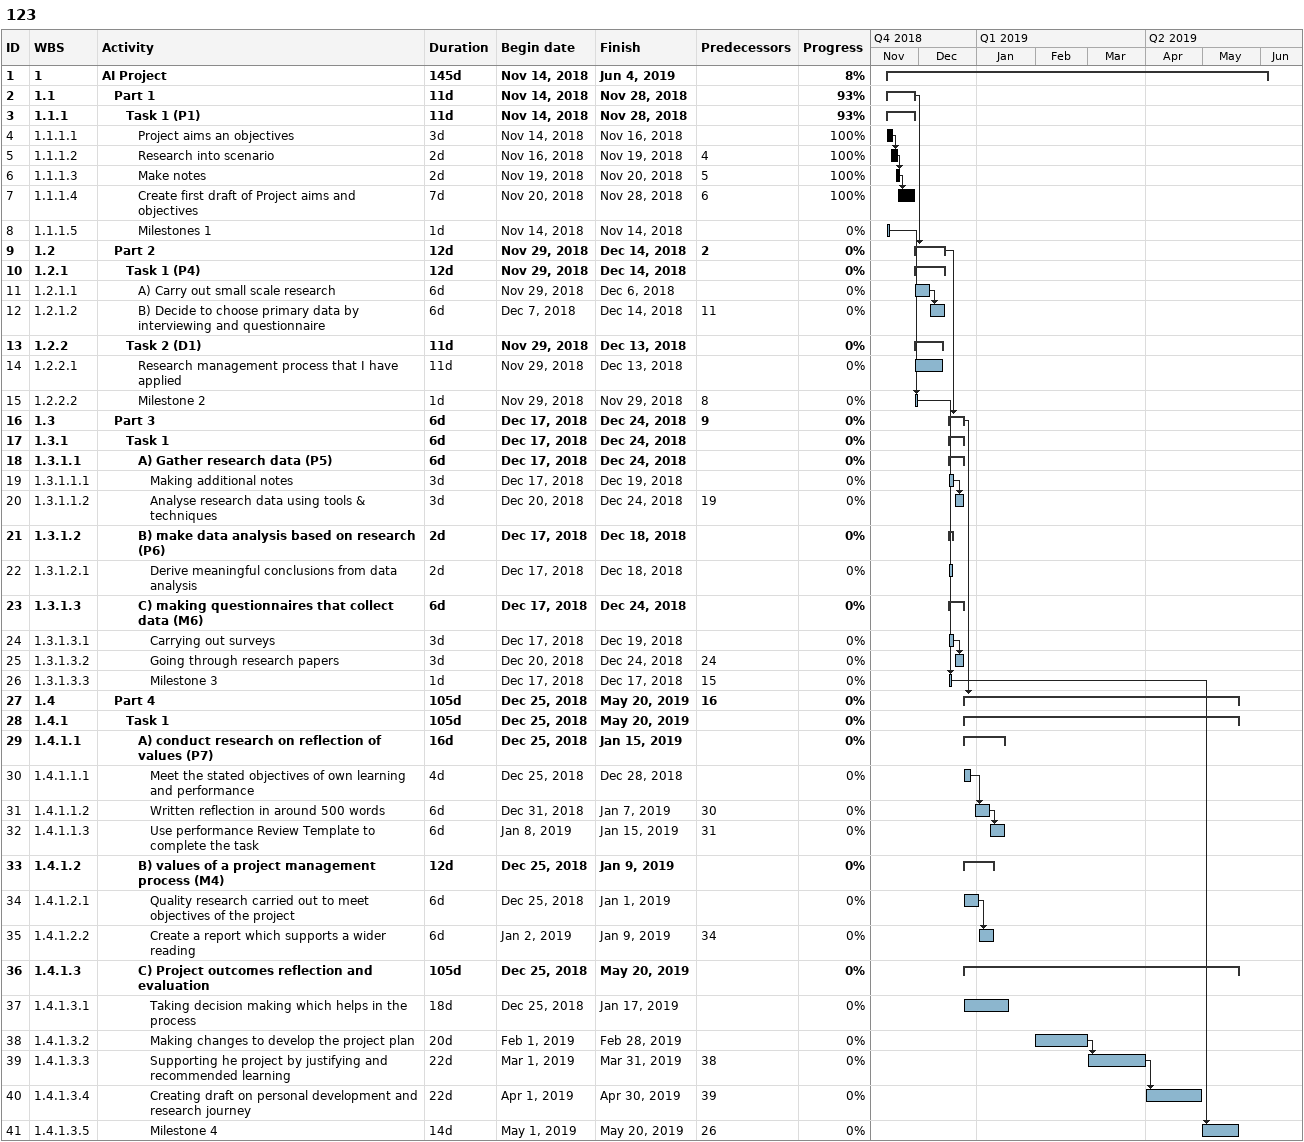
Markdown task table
123

| ID | WBS | Task | Duration | Start | Finish | Predecessors | % complete |
|---|---|---|---|---|---|---|---|
| 1 | 1 | **AI Project** | 145d | 2018-11-14 | 2019-06-04 |  | 8 |
| 2 | 1.1 | **Part 1** | 11d | 2018-11-14 | 2018-11-28 |  | 93 |
| 3 | 1.1.1 | **Task 1 (P1)** | 11d | 2018-11-14 | 2018-11-28 |  | 93 |
| 4 | 1.1.1.1 | Project aims an objectives | 3d | 2018-11-14 | 2018-11-16 |  | 100 |
| 5 | 1.1.1.2 | Research into scenario | 2d | 2018-11-16 | 2018-11-19 | 4 | 100 |
| 6 | 1.1.1.3 | Make notes | 2d | 2018-11-19 | 2018-11-20 | 5 | 100 |
| 7 | 1.1.1.4 | Create first draft of Project aims and objectives | 7d | 2018-11-20 | 2018-11-28 | 6 | 100 |
| 8 | 1.1.1.5 | Milestones 1 | 1d | 2018-11-14 | 2018-11-14 |  | 0 |
| 9 | 1.2 | **Part 2** | 12d | 2018-11-29 | 2018-12-14 | 2 | 0 |
| 10 | 1.2.1 | **Task 1 (P4)** | 12d | 2018-11-29 | 2018-12-14 |  | 0 |
| 11 | 1.2.1.1 | A) Carry out small scale research | 6d | 2018-11-29 | 2018-12-06 |  | 0 |
| 12 | 1.2.1.2 | B) Decide to choose primary data by interviewing and questionnaire | 6d | 2018-12-07 | 2018-12-14 | 11 | 0 |
| 13 | 1.2.2 | **Task 2 (D1)** | 11d | 2018-11-29 | 2018-12-13 |  | 0 |
| 14 | 1.2.2.1 | Research management process that I have applied | 11d | 2018-11-29 | 2018-12-13 |  | 0 |
| 15 | 1.2.2.2 | Milestone 2 | 1d | 2018-11-29 | 2018-11-29 | 8 | 0 |
| 16 | 1.3 | **Part 3** | 6d | 2018-12-17 | 2018-12-24 | 9 | 0 |
| 17 | 1.3.1 | **Task 1** | 6d | 2018-12-17 | 2018-12-24 |  | 0 |
| 18 | 1.3.1.1 | **A) Gather research data (P5)** | 6d | 2018-12-17 | 2018-12-24 |  | 0 |
| 19 | 1.3.1.1.1 | Making additional notes | 3d | 2018-12-17 | 2018-12-19 |  | 0 |
| 20 | 1.3.1.1.2 | Analyse research data using tools & techniques | 3d | 2018-12-20 | 2018-12-24 | 19 | 0 |
| 21 | 1.3.1.2 | **B) make data analysis based on research (P6)** | 2d | 2018-12-17 | 2018-12-18 |  | 0 |
| 22 | 1.3.1.2.1 | Derive meaningful conclusions from data analysis | 2d | 2018-12-17 | 2018-12-18 |  | 0 |
| 23 | 1.3.1.3 | **C) making questionnaires that collect data (M6)** | 6d | 2018-12-17 | 2018-12-24 |  | 0 |
| 24 | 1.3.1.3.1 | Carrying out surveys | 3d | 2018-12-17 | 2018-12-19 |  | 0 |
| 25 | 1.3.1.3.2 | Going through research papers | 3d | 2018-12-20 | 2018-12-24 | 24 | 0 |
| 26 | 1.3.1.3.3 | Milestone 3 | 1d | 2018-12-17 | 2018-12-17 | 15 | 0 |
| 27 | 1.4 | **Part 4** | 105d | 2018-12-25 | 2019-05-20 | 16 | 0 |
| 28 | 1.4.1 | **Task 1** | 105d | 2018-12-25 | 2019-05-20 |  | 0 |
| 29 | 1.4.1.1 | **A) conduct research on reflection of values (P7)** | 16d | 2018-12-25 | 2019-01-15 |  | 0 |
| 30 | 1.4.1.1.1 | Meet the stated objectives of own learning and performance | 4d | 2018-12-25 | 2018-12-28 |  | 0 |
| 31 | 1.4.1.1.2 | Written reflection in around 500 words | 6d | 2018-12-31 | 2019-01-07 | 30 | 0 |
| 32 | 1.4.1.1.3 | Use performance Review Template to complete the task | 6d | 2019-01-08 | 2019-01-15 | 31 | 0 |
| 33 | 1.4.1.2 | **B) values of a project management process (M4)** | 12d | 2018-12-25 | 2019-01-09 |  | 0 |
| 34 | 1.4.1.2.1 | Quality research carried out to meet objectives of the project | 6d | 2018-12-25 | 2019-01-01 |  | 0 |
| 35 | 1.4.1.2.2 | Create a report which supports a wider reading | 6d | 2019-01-02 | 2019-01-09 | 34 | 0 |
| 36 | 1.4.1.3 | **C) Project outcomes reflection and evaluation** | 105d | 2018-12-25 | 2019-05-20 |  | 0 |
| 37 | 1.4.1.3.1 | Taking decision making which helps in the process | 18d | 2018-12-25 | 2019-01-17 |  | 0 |
| 38 | 1.4.1.3.2 | Making changes to develop the project plan | 20d | 2019-02-01 | 2019-02-28 |  | 0 |
| 39 | 1.4.1.3.3 | Supporting he project by justifying and recommended learning | 22d | 2019-03-01 | 2019-03-31 | 38 | 0 |
| 40 | 1.4.1.3.4 | Creating draft on personal development and research journey | 22d | 2019-04-01 | 2019-04-30 | 39 | 0 |
| 41 | 1.4.1.3.5 | Milestone 4 | 14d | 2019-05-01 | 2019-05-20 | 26 | 0 |
